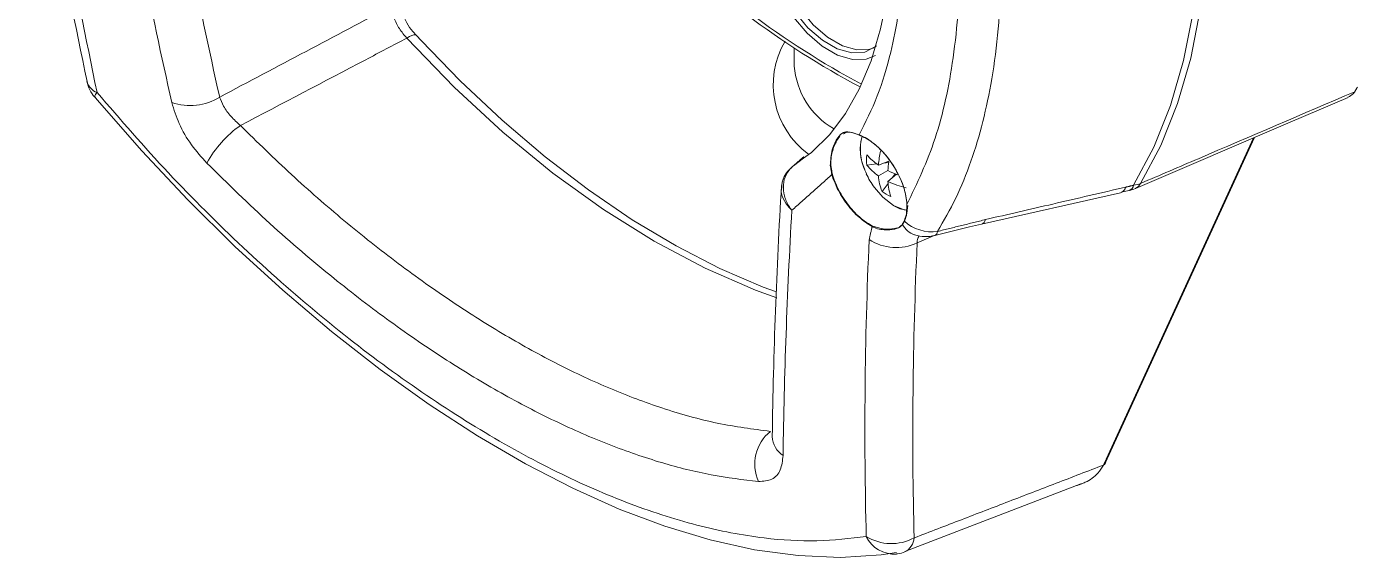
# Model space of a CAD drawing. Extents: x 11 to 120, y 2 to 94.
# Drawn here: x 13.835 to 17.484, y 9.071 to 10.527 of the extents above; entities that cross this region are included whole.
import ezdxf

# ---------------------------------------------------------------- set-up
doc = ezdxf.new("R2010")
doc.units = 0
doc.header["$MEASUREMENT"] = 0
doc.linetypes.add('SLD-Solid', pattern=[0])
doc.layers.add('OBJECT', color=7, linetype='CONTINUOUS')

msp = doc.modelspace()

# ---------------------------------------------------------------- linework, layer by layer
at = {"layer": 'OBJECT', "color": 7, "linetype": 'SLD-Solid', "lineweight": 15}
for p, q in [((15.9401, 10.4692), (15.9401, 10.4192)), ((16.7954, 9.3403), (17.1996, 10.2221)), ((16.7984, 9.3417), (17.2026, 10.2233)), ((15.9653, 10.1667), (15.9375, 10.1457)), ((15.9375, 10.1457), (15.9386, 10.1465)), ((16.1389, 10.1475), (16.1663, 10.1507)), ((16.1996, 10.1584), (16.1708, 10.1476)), ((16.1851, 10.1529), (16.199, 10.1546)), ((16.1708, 10.1176), (16.1968, 10.1326)), ((16.2205, 10.1222), (16.1968, 10.1026)), ((16.2086, 10.1123), (16.2169, 10.1236)), ((16.1807, 10.075), (16.1972, 10.0972)), ((16.8368, 10.073), (16.8586, 10.078)), ((16.247, 10.0104), (16.247, 10.0101)), ((16.2512, 10.0366), (16.2473, 10.0108)), ((16.2473, 10.0105), (16.2497, 10.0215)), ((16.2707, 9.9556), (16.2715, 9.9553)), ((16.3217, 9.9536), (16.277, 9.9342)), ((16.2436, 9.0873), (16.7262, 9.273)), ((16.2202, 9.0806), (16.2234, 9.081))]:
    msp.add_line(p, q, dxfattribs=at)
at = {"layer": 'OBJECT', "color": 7, "linetype": 'SLD-Solid', "lineweight": 15, "flags": 128}
for points in [[(16.8707, 10.092), (16.926, 10.1962), (16.9718, 10.3105), (17.0077, 10.4343), (17.0335, 10.5668), (17.0491, 10.7071), (17.0543, 10.8544), (17.0491, 11.0076), (17.0335, 11.1659), (17.0077, 11.3282), (16.9718, 11.4934), (16.926, 11.6606), (16.8707, 11.8287)], [(16.8899, 11.8379), (16.9453, 11.6694), (16.9912, 11.5018), (17.0272, 11.3362), (17.0531, 11.1735), (17.0687, 11.0149), (17.0739, 10.8613), (17.0687, 10.7137), (17.0531, 10.5731), (17.0272, 10.4403), (16.9912, 10.3162), (16.9453, 10.2016), (16.8899, 10.0972)], [(16.0827, 11.5993), (16.0866, 11.5881), (16.1258, 11.4557), (16.1583, 11.3226), (16.1837, 11.1909), (16.2013, 11.0629), (16.2113, 10.9407), (16.2135, 10.8259), (16.2084, 10.7182), (16.1961, 10.6162), (16.1767, 10.521), (16.1506, 10.4338), (16.1183, 10.356), (16.0803, 10.2885), (16.0371, 10.2312), (15.9875, 10.1824), (15.9626, 10.1647)], [(15.8662, 10.712), (15.8816, 10.6577), (15.9059, 10.6037), (15.9377, 10.5532), (15.9752, 10.509), (16.0163, 10.4738), (16.0585, 10.4494), (16.0996, 10.4372), (16.1371, 10.4381), (16.1624, 10.4477)], [(15.8776, 10.7218), (15.8901, 10.6697), (15.9119, 10.6172), (15.9416, 10.5677), (15.9774, 10.5243), (16.017, 10.4897), (16.0578, 10.4661), (16.0974, 10.455), (16.1332, 10.4571), (16.1629, 10.4723), (16.1658, 10.4748)], [(15.8917, 10.73), (15.9042, 10.6778), (15.9261, 10.6254), (15.9558, 10.5759), (15.9916, 10.5324), (16.0311, 10.4979), (16.072, 10.4743), (16.1115, 10.4632), (16.1473, 10.4653), (16.1592, 10.4695)], [(14.8773, 10.4958), (14.8847, 10.5001), (14.8914, 10.503), (14.897, 10.5045), (14.9012, 10.5044), (14.9038, 10.5029)], [(15.8918, 9.7836), (15.834, 9.8045), (15.6954, 9.8644), (15.5559, 9.9383), (15.4163, 10.0256), (15.2777, 10.1257), (15.141, 10.238), (15.0073, 10.3616), (14.8773, 10.4958)], [(15.8912, 9.8002), (15.8544, 9.8129), (15.7356, 9.864), (15.6157, 9.9257), (15.4955, 9.9975), (15.3755, 10.0792), (15.2564, 10.1703), (15.1388, 10.2704), (15.0234, 10.3789), (14.9166, 10.489), (14.9038, 10.5029)], [(14.0211, 10.3338), (14.0212, 10.3336), (14.0214, 10.3334)], [(14.0217, 10.3343), (14.0279, 10.3267), (14.1501, 10.1867), (14.2764, 10.0523), (14.4058, 9.9245), (14.5375, 9.8039), (14.6707, 9.691), (14.8046, 9.5866), (14.9384, 9.491), (15.0715, 9.4046), (15.2031, 9.3277), (15.3324, 9.2609), (15.4593, 9.204), (15.585, 9.1566), (15.7091, 9.1191), (15.8312, 9.0922), (15.9507, 9.0761), (16.0668, 9.0713), (16.1785, 9.078), (16.2201, 9.0851)], [(16.8754, 10.0835), (17.2996, 10.2648), (17.4587, 10.333)], [(15.9397, 10.1473), (15.9339, 10.1428), (15.9326, 10.1415)], [(15.9325, 10.1416), (15.9326, 10.1417), (15.9344, 10.1431)], [(16.1329, 10.1351), (16.1358, 10.1279), (16.1376, 10.1238)], [(16.1596, 10.0857), (16.1824, 10.059), (16.212, 10.0363)], [(16.4531, 9.9856), (16.8347, 10.0712), (16.8376, 10.0719)], [(16.212, 10.0363), (16.2416, 10.0249), (16.2482, 10.024)], [(16.2131, 10.0354), (16.2294, 10.0276), (16.2482, 10.0241)], [(16.3254, 9.9545), (16.4205, 9.9781), (16.453, 9.9854)], [(15.8795, 9.4032), (15.8796, 9.4019), (15.8796, 9.4014)], [(16.7912, 9.3259), (16.7927, 9.3289), (16.7931, 9.3302)], [(16.7932, 9.3302), (16.7945, 9.3331), (16.7984, 9.3417)]]:
    msp.add_lwpolyline(points, dxfattribs=at)
at = {"layer": 'OBJECT', "color": 7, "linetype": 'SLD-Solid', "lineweight": 15}
for centre, radius, start, end in [((30.9086, 13.9108), 17.2737, 188.72084, 191.80453), ((17.2093, 12.4117), 2.3212, 223.8104, 242.0282), ((17.3009, 12.547), 2.4755, 224.7224, 241.6197), ((15.0194, 10.6201), 0.1645, 185.0552, 225.3547), ((16.1175, 10.3678), 0.2353, 149.5775, 234.0594), ((16.1557, 10.4348), 0.2162, 184.1355, 239.8884), ((14.098, 10.3976), 0.1, 191.8341, 219.9346), ((14.0442, 10.389), 0.0456, 195.1564, 249.1304), ((14.0415, 10.3309), 0.0206, 131.2069, 171.9092), ((14.2822, 10.4654), 0.1548, 251.3957, 301.9183), ((14.5962, 10.0072), 0.3045, 125.1681, 151.4211), ((16.0824, 10.2388), 0.000939, 182.2835, 293.6898), ((16.0825, 10.2388), 0.000936, 182.1217, 294.7716), ((16.1187, 10.2301), 0.000537, 182.4277, 297.3754), ((16.25, 10.1903), 0.1291, 163.6878, 205.239), ((16.2573, 10.1903), 0.1361, 166.0753, 203.9166), ((16.4097, 10.1287), 0.2397, 166.0409, 175.468), ((16.2782, 10.1615), 0.14, 174.2678, 185.7322), ((16.2556, 10.277), 0.1546, 221.0271, 236.7728), ((16.2496, 10.2338), 0.1404, 217.9564, 235.8734), ((16.4834, 10.1144), 0.2872, 171.654, 176.3712), ((15.9728, 10.0868), 0.0671, 126.2302, 182.1013), ((16.0395, 10.148), 0.00186, 245.6984, 293.2816), ((16.0395, 10.1477), 0.00187, 246.0503, 293.8425), ((16.2371, 10.1697), 0.1983, 186.7638, 196.8263), ((16.237, 10.1697), 0.1982, 186.8725, 196.66), ((16.0432, 10.1233), 0.00211, 263.842, 303.0716), ((16.0458, 10.1148), 0.00237, 268.5735, 303.3352), ((16.046, 10.1143), 0.00239, 268.9559, 303.0055), ((16.3388, 10.2146), 0.2208, 204.276, 215.7186), ((16.3108, 10.1277), 0.1404, 184.1294, 202.0448), ((16.3264, 10.3945), 0.2923, 243.6614, 249.4662), ((30.7434, 9.1976), 14.8653, 176.55211, 179.20911), ((16.2624, 10.1887), 0.14, 234.27, 245.7353), ((16.3031, 10.3271), 0.2484, 244.6633, 256.8972), ((16.3512, 10.1114), 0.1547, 183.2302, 198.9748), ((16.8302, 10.0907), 0.019, 292.0061, 348.4609), ((16.8523, 10.0956), 0.0188, 289.7553, 348.897), ((16.8362, 10.1754), 0.1, 282.9436, 293.1348), ((16.859, 10.1741), 0.0829, 278.0806, 291.8414), ((16.863, 10.111), 0.0302, 294.3499, 332.767), ((16.2478, 10.0103), 0.000763, 172.9622, 239.5568), ((16.2478, 10.01), 0.000767, 172.7243, 239.3961), ((16.2477, 10.0103), 0.000643, 120.7749, 167.6181), ((16.155, 9.9788), 0.00147, 123.2527, 182.4225), ((16.2377, 9.9856), 0.000907, 126.1121, 231.8424), ((16.2886, 10.01), 0.0573, 205.9728, 251.4718), ((16.2422, 9.9939), 0.000787, 127.0612, 238.6222), ((16.3177, 10.0787), 0.1143, 228.3995, 277.6379), ((16.3195, 9.9666), 0.0135, 296.2231, 354.9623), ((16.4476, 10.002), 0.0173, 288.4625, 346.7109), ((16.2192, 10.0576), 0.1363, 237.2101, 295.0908), ((16.3, 10.0512), 0.1, 252.7961, 284.7327), ((15.9477, 9.327), 0.116, 129.1095, 204.1927), ((15.9435, 9.405), 0.0639, 181.9516, 237.7915), ((16.7889, 9.3273), 0.0027, 257.1145, 331.8642), ((16.7905, 9.3319), 0.00319, 263.833, 328.5788), ((16.7958, 9.3433), 0.00302, 261.3991, 326.9092), ((16.2064, 9.2402), 0.1312, 238.3, 298.3103), ((16.2139, 9.1651), 0.0848, 205.5411, 274.2475), ((16.2211, 9.1285), 0.0476, 297.9238, 355.4271), ((16.2076, 9.1798), 0.1, 279.1058, 291.0242)]:
    msp.add_arc(centre, radius, start, end, dxfattribs=at)
for centre, major_axis, ratio, start_param, end_param in [((24.5139, 20.2195), (5.5041, 16.751), 0.560269, 2.306716, 2.371164), ((27.8003, 18.3222), (8.654, 14.9534), 0.719689, 2.425419, 2.481145), ((27.7392, 18.3575), (8.7039, 15.04), 0.71887, 2.42727, 2.481138), ((-14.8712, -1.543), (41.2178, 19.304), 0.050051, 5.477163, 5.493517), ((26.7883, 18.9065), (8.6782, 15.0549), 0.435892, 2.426221, 2.480089), ((30.0136, 17.0445), (11.7585, 13.1395), 0.561291, 2.540319, 2.604767), ((30.0747, 16.9895), (11.7075, 13.0528), 0.561109, 2.540934, 2.605383), ((17.1519, 9.3573), (0.3456, 0.3853), 0.561109, 2.076501, 2.10355)]:
    msp.add_ellipse(centre, major_axis=major_axis, ratio=ratio, start_param=start_param, end_param=end_param, dxfattribs=at)
for points, knots in [([(16.3329, 11.7013), (16.3522, 11.6403), (16.391, 11.5179), (16.4362, 11.3335), (16.4717, 11.1495), (16.4946, 10.9755), (16.5063, 10.8137), (16.5083, 10.6638), (16.5007, 10.5193), (16.4785, 10.3443), (16.4389, 10.1891), (16.3846, 10.0545), (16.3502, 9.9952), (16.3329, 9.9655)], [0, 0, 0, 0, 0.088396, 0.177531, 0.26901, 0.361303, 0.442162, 0.523579, 0.606757, 0.690543, 0.843256, 0.921374, 1, 1, 1, 1]), ([(16.249, 10.0391), (16.2767, 10.0974), (16.3329, 10.2155), (16.3729, 10.4031), (16.3909, 10.5714), (16.396, 10.7114), (16.3919, 10.8596), (16.3745, 11.0563), (16.3348, 11.3072), (16.2778, 11.5099), (16.249, 11.6125)], [0, 0, 0, 0, 0.158308, 0.320393, 0.4075, 0.494607, 0.584228, 0.67385, 0.834938, 1, 1, 1, 1]), ([(16.1182, 11.56), (16.128, 11.5275), (16.1657, 11.4027), (16.2141, 11.1847), (16.2449, 10.9197), (16.2436, 10.6721), (16.2139, 10.4804), (16.1699, 10.3338), (16.1355, 10.2648), (16.1182, 10.2301)], [0, 0, 0, 0, 0.062214, 0.238483, 0.419893, 0.595629, 0.776478, 0.887615, 1, 1, 1, 1]), ([(14.8773, 10.4958), (14.8702, 10.5041), (14.8559, 10.5207), (14.8406, 10.5523), (14.8372, 10.5729), (14.8355, 10.5836)], [0, 0, 0, 0, 0.326673, 0.652869, 1, 1, 1, 1]), ([(14.8773, 10.4958), (14.8397, 10.476), (14.6876, 10.396), (14.5354, 10.3162), (14.4208, 10.2561)], [0, 0, 0, 0, 0.247158, 1, 1, 1, 1]), ([(14.0279, 10.3464), (14.0924, 10.2719), (14.2216, 10.1227), (14.4271, 9.919), (14.6378, 9.7326), (14.8517, 9.5679), (15.0655, 9.4258), (15.2757, 9.3087), (15.4792, 9.2187), (15.6741, 9.1555), (15.8487, 9.1222), (16.0037, 9.1127), (16.0929, 9.1233), (16.1375, 9.1286)], [0, 0, 0, 0, 0.094108, 0.188508, 0.282606, 0.376776, 0.471253, 0.56542, 0.658464, 0.751806, 0.844857, 0.922428, 1, 1, 1, 1]), ([(14.4208, 10.2561), (14.412, 10.2641), (14.3942, 10.2801), (14.3741, 10.3081), (14.3672, 10.3258), (14.364, 10.3341)], [0, 0, 0, 0, 0.348121, 0.696422, 1, 1, 1, 1]), ([(16.8899, 10.0972), (16.9427, 10.1198), (17.1384, 10.2036), (17.3341, 10.2875), (17.477, 10.3487)], [0, 0, 0, 0, 0.269854, 1, 1, 1, 1]), ([(17.4585, 10.3334), (17.4641, 10.3363), (17.4713, 10.3401), (17.4759, 10.3472), (17.477, 10.3487)], [0, 0, 0, 0, 0.778909, 1, 1, 1, 1]), ([(14.2328, 10.3187), (14.2386, 10.2997), (14.2501, 10.2616), (14.2848, 10.2022), (14.3143, 10.1691), (14.3288, 10.1529)], [0, 0, 0, 0, 0.336948, 0.673845, 1, 1, 1, 1]), ([(14.4208, 10.2561), (14.4674, 10.2106), (14.5607, 10.1192), (14.7057, 9.9931), (14.8538, 9.8756), (15.0021, 9.7704), (15.1487, 9.6781), (15.2932, 9.5986), (15.4368, 9.5317), (15.5831, 9.4769), (15.7307, 9.4355), (15.8264, 9.4232), (15.8745, 9.417)], [0, 0, 0, 0, 0.095577, 0.191815, 0.290141, 0.38919, 0.484768, 0.581013, 0.679359, 0.77843, 0.888705, 1, 1, 1, 1]), ([(16.0387, 10.1463), (16.0398, 10.1614), (16.0419, 10.1914), (16.0585, 10.224), (16.0711, 10.2364), (16.0792, 10.2382), (16.0815, 10.2387)], [0, 0, 0, 0, 0.309278, 0.616002, 0.89125, 1, 1, 1, 1]), ([(16.0647, 10.2268), (16.0593, 10.2186), (16.0492, 10.2032), (16.0404, 10.1716), (16.0403, 10.1526), (16.0402, 10.1463)], [0, 0, 0, 0, 0.430284, 0.812558, 1, 1, 1, 1]), ([(16.0816, 10.2387), (16.0888, 10.2383), (16.0988, 10.2376), (16.1141, 10.2317), (16.1182, 10.2301)], [0, 0, 0, 0, 0.729925, 1, 1, 1, 1]), ([(16.119, 10.2297), (16.1087, 10.2335), (16.0946, 10.2386), (16.0854, 10.2381), (16.0829, 10.2379)], [0, 0, 0, 0, 0.730797, 1, 1, 1, 1]), ([(16.1182, 10.2301), (16.1302, 10.2242), (16.1541, 10.2124), (16.1894, 10.1783), (16.2191, 10.1365), (16.2402, 10.0905), (16.2478, 10.0577), (16.2488, 10.0416), (16.249, 10.0391)], [0, 0, 0, 0, 0.192555, 0.385109, 0.577707, 0.770474, 0.963486, 1, 1, 1, 1]), ([(16.249, 10.0399), (16.2472, 10.054), (16.2436, 10.0821), (16.2237, 10.1285), (16.1956, 10.1713), (16.1614, 10.2062), (16.1349, 10.2233), (16.1212, 10.2288), (16.119, 10.2297)], [0, 0, 0, 0, 0.19323, 0.386467, 0.579539, 0.772364, 0.965005, 1, 1, 1, 1]), ([(15.8419, 9.2794), (15.799, 9.2845), (15.7133, 9.2947), (15.576, 9.3292), (15.4329, 9.3783), (15.2855, 9.4425), (15.1364, 9.5202), (14.9853, 9.6113), (14.8316, 9.7164), (14.6694, 9.8409), (14.5005, 9.9846), (14.3862, 10.0966), (14.3288, 10.1529)], [0, 0, 0, 0, 0.095398, 0.190796, 0.288955, 0.387113, 0.482516, 0.577919, 0.676107, 0.774295, 0.886604, 1, 1, 1, 1]), ([(15.9344, 10.1431), (15.9281, 10.1361), (15.9155, 10.1222), (15.9085, 10.0934), (15.9116, 10.0625), (15.9222, 10.0389), (15.9309, 10.0266), (15.9333, 10.0235), (15.9334, 10.0234)], [0, 0, 0, 0, 0.228228, 0.456399, 0.686137, 0.918664, 0.996837, 1, 1, 1, 1]), ([(16.1535, 9.9788), (16.1415, 9.9864), (16.1173, 10.0017), (16.0836, 10.0394), (16.0594, 10.0778), (16.0497, 10.1024), (16.046, 10.1119)], [0, 0, 0, 0, 0.275398, 0.550788, 0.826421, 1, 1, 1, 1]), ([(16.0473, 10.1123), (16.0536, 10.0972), (16.0663, 10.0669), (16.0968, 10.0254), (16.1274, 9.996), (16.1468, 9.9845), (16.1542, 9.9801)], [0, 0, 0, 0, 0.276326, 0.552665, 0.828652, 1, 1, 1, 1]), ([(15.9334, 10.0234), (15.9333, 10.0235), (15.9306, 10.0259), (15.9206, 10.0358), (15.9088, 10.055), (15.9026, 10.0742), (15.905, 10.0834), (15.9052, 10.0844)], [0, 0, 0, 0, 0.005534, 0.142529, 0.549793, 0.951963, 1, 1, 1, 1]), ([(16.4645, 9.998), (16.5261, 10.0122), (16.6543, 10.0417), (16.7823, 10.0715), (16.8488, 10.0869)], [0, 0, 0, 0, 0.480478, 1, 1, 1, 1]), ([(16.2371, 9.9849), (16.2331, 9.9804), (16.226, 9.9725), (16.1945, 9.9686), (16.1685, 9.9715), (16.1556, 9.9778), (16.1535, 9.9788)], [0, 0, 0, 0, 0.353797, 0.623722, 0.940059, 1, 1, 1, 1]), ([(16.1542, 9.9801), (16.1677, 9.9761), (16.1929, 9.9686), (16.2126, 9.9731), (16.2218, 9.9752)], [0, 0, 0, 0, 0.5329, 1, 1, 1, 1]), ([(16.2283, 9.9791), (16.2307, 9.9802), (16.2344, 9.9819), (16.2364, 9.9852), (16.2372, 9.9864)], [0, 0, 0, 0, 0.631903, 1, 1, 1, 1]), ([(16.2813, 9.9518), (16.2794, 9.9481), (16.2767, 9.943), (16.2769, 9.9362), (16.277, 9.9342)], [0, 0, 0, 0, 0.712341, 1, 1, 1, 1]), ([(15.8419, 9.2794), (15.8547, 9.2802), (15.8804, 9.2818), (15.9043, 9.3078), (15.9077, 9.3367), (15.9094, 9.3509)], [0, 0, 0, 0, 0.337927, 0.67584, 1, 1, 1, 1]), ([(16.7264, 9.2727), (16.7303, 9.2742), (16.7475, 9.2809), (16.7713, 9.2973), (16.7835, 9.3169), (16.7883, 9.3247)], [0, 0, 0, 0, 0.153226, 0.662951, 1, 1, 1, 1]), ([(16.7269, 9.2729), (16.7262, 9.2725), (16.7232, 9.271), (16.719, 9.2697), (16.7154, 9.2685), (16.7142, 9.2681), (16.7141, 9.2681)], [0, 0, 0, 0, 0.174144, 0.730581, 0.97184, 1, 1, 1, 1])]:
    msp.add_open_spline(points, degree=3, knots=knots, dxfattribs=at)
for points in [[(17.477, 10.3487), (17.4843, 10.3613)], [(16.0828, 10.2379), (16.075, 10.2331)], [(16.0816, 10.2387), (16.0815, 10.2387)], [(16.0828, 10.2379), (16.0829, 10.2379)], [(15.9386, 10.1465), (15.9344, 10.1431)], [(15.9673, 10.1681), (15.9386, 10.1465)], [(15.9386, 10.1465), (15.9607, 10.1657)], [(15.9607, 10.1657), (15.9658, 10.1701)], [(16.043, 10.1212), (15.9334, 10.0234)], [(16.0387, 10.1463), (16.0387, 10.146)], [(16.043, 10.1212), (16.0387, 10.146)], [(16.0402, 10.146), (16.0402, 10.1463)], [(16.0402, 10.146), (16.0443, 10.1215)], [(16.0458, 10.1125), (16.043, 10.1212)], [(16.0443, 10.1215), (16.0471, 10.1129)], [(16.0458, 10.1125), (16.046, 10.1119)], [(16.0471, 10.1129), (16.0473, 10.1123)], [(16.8488, 10.0869), (16.8707, 10.092)], [(16.2473, 10.0108), (16.249, 10.0399)], [(16.249, 10.0391), (16.2474, 10.0096)], [(16.2418, 9.9946), (16.2473, 10.0105)], [(16.2474, 10.0094), (16.2418, 9.9933)], [(16.2474, 10.0094), (16.2474, 10.0096)], [(16.1454, 9.9431), (16.1535, 9.9788)], [(16.2418, 9.9933), (16.2371, 9.9849)], [(16.2372, 9.9864), (16.2418, 9.9946)], [(16.3329, 9.9655), (16.4645, 9.998)], [(16.2686, 9.1247), (16.7883, 9.3247)], [(16.7883, 9.3247), (16.7902, 9.3287)]]:
    msp.add_open_spline(points, degree=1, dxfattribs=at)

doc.saveas('drawing.dxf')
